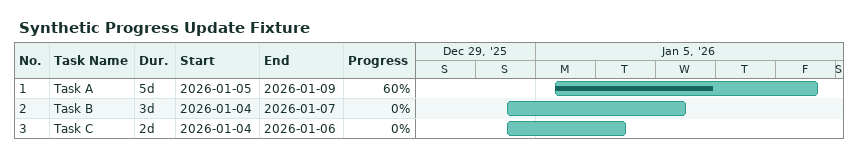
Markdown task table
Synthetic Progress Update Fixture

| ID | Task | Duration | Start | Finish | % complete |
|---|---|---|---|---|---|
| 1 | Task A | 5d | 2026-01-05 | 2026-01-09 | 60 |
| 2 | Task B | 3d | 2026-01-04 | 2026-01-07 | 0 |
| 3 | Task C | 2d | 2026-01-04 | 2026-01-06 | 0 |
